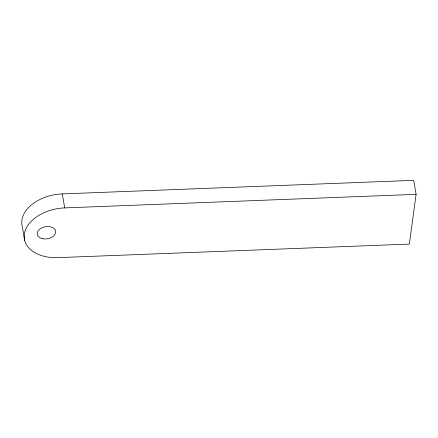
<?xml version="1.0" encoding="UTF-8"?>
<svg xmlns="http://www.w3.org/2000/svg" width="438" height="438" viewBox="0 0 438 438"><rect width="100%" height="100%" fill="white"/><g stroke="black" fill="none" stroke-linecap="round" stroke-linejoin="round"><path stroke-width="0.66" d="M416.1 194.346L409.36 244.086L57.958 257.643A37.46 24.429 -9.9 0 1 24.342 234.199A37.46 24.429 -9.9 0 1 64.704 207.902L416.1 194.346L413.658 180.357L62.262 193.914A37.46 24.429 -9.9 0 0 22.289 226.599L24.731 240.588M62.262 193.914L64.704 207.902M42.721 238.743A9.368 6.105 -9.9 0 0 55.67 231.133A9.368 6.105 -9.9 0 0 40.937 228.318A9.368 6.105 -9.9 0 0 42.721 238.743"/></g></svg>
